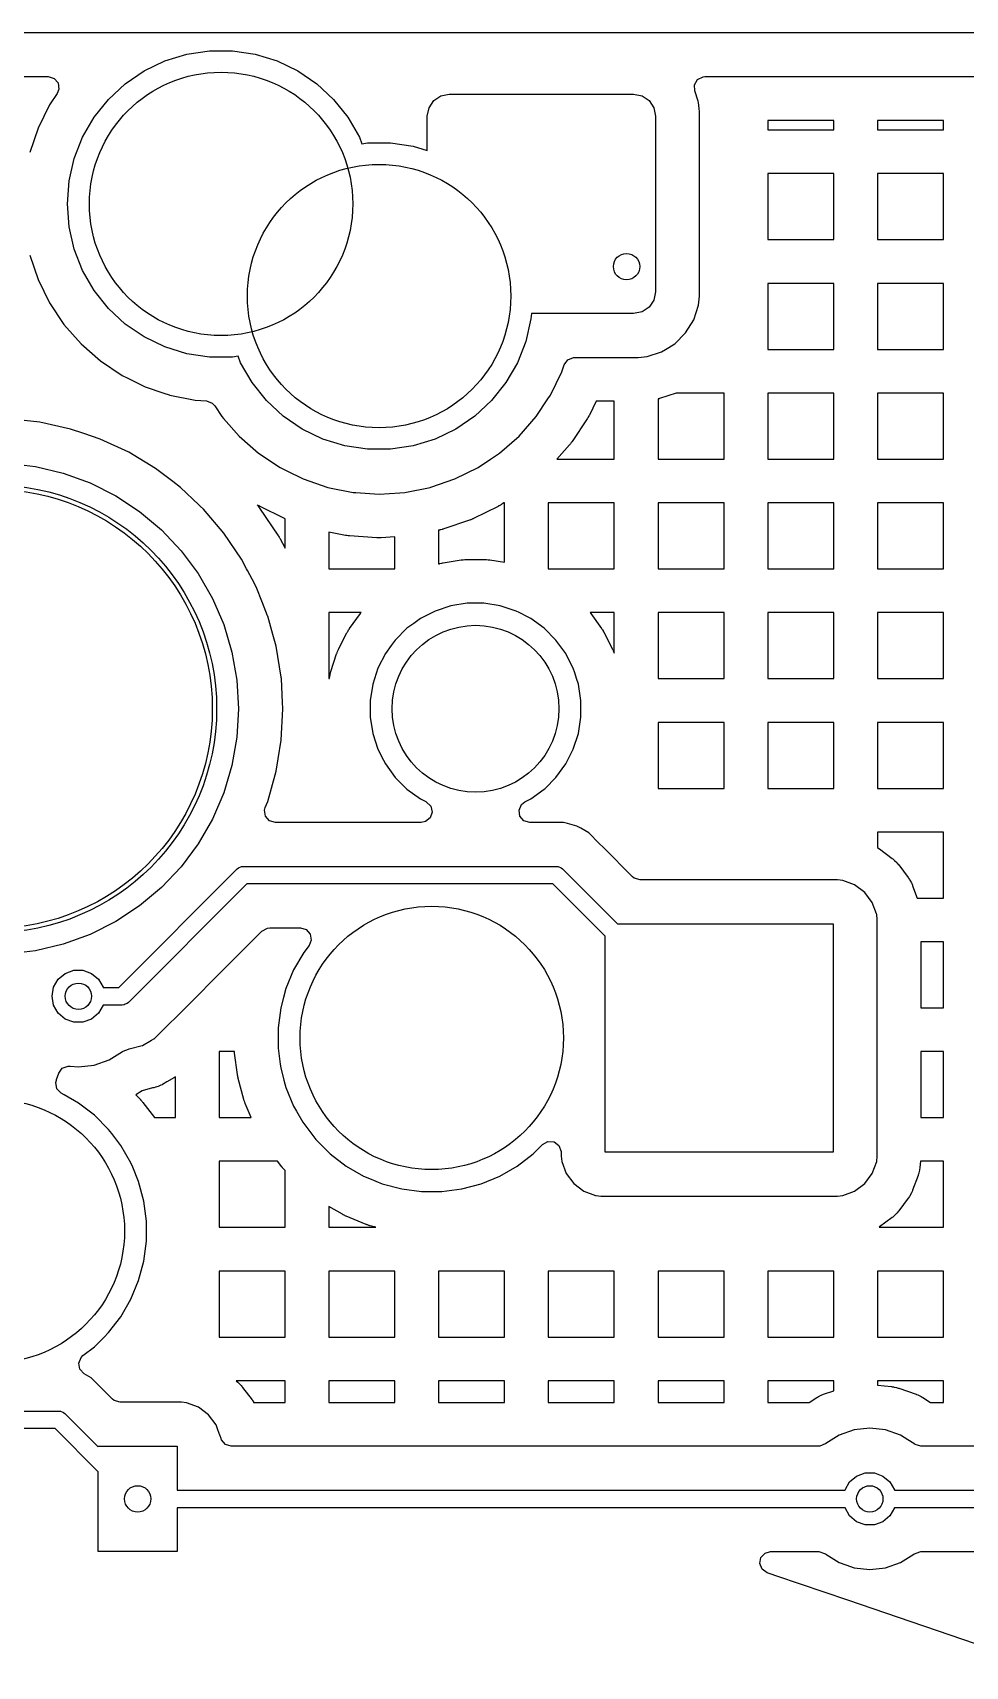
# Model space of a CAD drawing. Extents: x 2.49 to 8.57, y -5.87 to -1.87.
# Drawn here: x 6.497 to 6.916, y -5.158 to -4.425 of the extents above; entities that cross this region are included whole.
import ezdxf

# ---------------------------------------------------------------- set-up
doc = ezdxf.new("R2010")
doc.units = 0
doc.header["$MEASUREMENT"] = 0
doc.layers.add('BLACK', color=7, linetype='CONTINUOUS')

msp = doc.modelspace()

# ---------------------------------------------------------------- linework, layer by layer
at = {"layer": 'BLACK', "linetype": 'CONTINUOUS'}
for p, q in [((6.80843, -4.42531), (6.32495, -4.42531)), ((7.52603, -4.42531), (6.80843, -4.42531)), ((6.54744, -4.44241), (6.55672, -4.43795)), ((6.55672, -4.43795), (6.56656, -4.43491)), ((6.56656, -4.43491), (6.57674, -4.43338)), ((6.57674, -4.43338), (6.58704, -4.43338)), ((6.58704, -4.43338), (6.59722, -4.43491)), ((6.59722, -4.43491), (6.60706, -4.43795)), ((6.60706, -4.43795), (6.61634, -4.44241)), ((6.45473, -4.44501), (6.50433, -4.44501)), ((6.50433, -4.44501), (6.50697, -4.44579)), ((6.50697, -4.44579), (6.50877, -4.44787)), ((6.53893, -4.44821), (6.54744, -4.44241)), ((6.61634, -4.44241), (6.62485, -4.44821)), ((6.79422, -4.44868), (6.79563, -4.44632)), ((6.79563, -4.44632), (6.79809, -4.44509)), ((6.79809, -4.44509), (6.79895, -4.44501)), ((6.79895, -4.44501), (6.80571, -4.44501)), ((6.80571, -4.44501), (7.51585, -4.44501)), ((6.50839, -4.45261), (6.50499, -4.45768)), ((6.50916, -4.45059), (6.50839, -4.45261)), ((6.50877, -4.44787), (6.50916, -4.45059)), ((6.53138, -4.45522), (6.53893, -4.44821)), ((6.62485, -4.44821), (6.6324, -4.45522)), ((6.67729, -4.45575), (6.68049, -4.45362)), ((6.68049, -4.45362), (6.68425, -4.45287)), ((6.68425, -4.45287), (6.76693, -4.45287)), ((6.76693, -4.45287), (6.7707, -4.45362)), ((6.7707, -4.45362), (6.77389, -4.45575)), ((6.79432, -4.45143), (6.79422, -4.44868)), ((6.79583, -4.456), (6.79432, -4.45143)), ((6.50499, -4.45768), (6.49986, -4.4681)), ((6.52496, -4.46327), (6.53138, -4.45522)), ((6.6324, -4.45522), (6.63882, -4.46327)), ((6.67441, -4.46271), (6.67516, -4.45894)), ((6.67516, -4.45894), (6.67729, -4.45575)), ((6.77389, -4.45575), (6.77602, -4.45894)), ((6.77602, -4.45894), (6.77677, -4.46271)), ((6.79606, -4.45669), (6.79583, -4.456)), ((6.79633, -4.45935), (6.79606, -4.45669)), ((6.79648, -4.46074), (6.79633, -4.45935)), ((6.79648, -4.4689), (6.79648, -4.46074)), ((6.49986, -4.4681), (6.49612, -4.4791)), ((6.51981, -4.47219), (6.52496, -4.46327)), ((6.63882, -4.46327), (6.64396, -4.47219)), ((6.67441, -4.4782), (6.67441, -4.46271)), ((6.77677, -4.46271), (6.77677, -4.54145)), ((6.8567, -4.46462), (6.82709, -4.46462)), ((6.82709, -4.46462), (6.82709, -4.4689)), ((6.8567, -4.4689), (6.8567, -4.46462)), ((6.90591, -4.46462), (6.87631, -4.46462)), ((6.87631, -4.46462), (6.87631, -4.4689)), ((6.90591, -4.4689), (6.90591, -4.46462)), ((6.51605, -4.48177), (6.51981, -4.47219)), ((6.64396, -4.47219), (6.6451, -4.47509)), ((6.6451, -4.47509), (6.64761, -4.47471)), ((6.64761, -4.47471), (6.6579, -4.47471)), ((6.6579, -4.47471), (6.66809, -4.47625)), ((6.79648, -4.51811), (6.79648, -4.4689)), ((6.82709, -4.4689), (6.8567, -4.4689)), ((6.87631, -4.4689), (6.90591, -4.4689)), ((6.51376, -4.49181), (6.51605, -4.48177)), ((6.66809, -4.47625), (6.67441, -4.4782)), ((6.8567, -4.4885), (6.82709, -4.4885)), ((6.82709, -4.4885), (6.82709, -4.51811)), ((6.8567, -4.51811), (6.8567, -4.4885)), ((6.90591, -4.4885), (6.87631, -4.4885)), ((6.87631, -4.4885), (6.87631, -4.51811)), ((6.90591, -4.51811), (6.90591, -4.4885)), ((6.51299, -4.50208), (6.51376, -4.49181)), ((6.51376, -4.51235), (6.51299, -4.50208)), ((6.51605, -4.52239), (6.51376, -4.51235)), ((6.79648, -4.54342), (6.79648, -4.51811)), ((6.82709, -4.51811), (6.8567, -4.51811)), ((6.87631, -4.51811), (6.90591, -4.51811)), ((6.49612, -4.52506), (6.49986, -4.53606)), ((6.51981, -4.53197), (6.51605, -4.52239)), ((6.52496, -4.54089), (6.51981, -4.53197)), ((6.49986, -4.53606), (6.50499, -4.54648)), ((6.53138, -4.54894), (6.52496, -4.54089)), ((6.77677, -4.54145), (6.77602, -4.54522)), ((6.8567, -4.53772), (6.82709, -4.53772)), ((6.82709, -4.53772), (6.82709, -4.56732)), ((6.8567, -4.56732), (6.8567, -4.53772)), ((6.90591, -4.53772), (6.87631, -4.53772)), ((6.87631, -4.53772), (6.87631, -4.56732)), ((6.90591, -4.56732), (6.90591, -4.53772)), ((6.50499, -4.54648), (6.50499, -4.54648)), ((6.50499, -4.54648), (6.51145, -4.55613)), ((6.53893, -4.55595), (6.53138, -4.54894)), ((6.77389, -4.54841), (6.7707, -4.55054)), ((6.77602, -4.54522), (6.77389, -4.54841)), ((6.79389, -4.55402), (6.79606, -4.54747)), ((6.79606, -4.54747), (6.79648, -4.54342)), ((6.51145, -4.55613), (6.5191, -4.56487)), ((6.54744, -4.56175), (6.53893, -4.55595)), ((6.72088, -4.55369), (6.71859, -4.56373)), ((6.72106, -4.55129), (6.72088, -4.55369)), ((6.76693, -4.55129), (6.72106, -4.55129)), ((6.7707, -4.55054), (6.76693, -4.55129)), ((6.79026, -4.5599), (6.79389, -4.55402)), ((6.55672, -4.56622), (6.54744, -4.56175)), ((6.71859, -4.56373), (6.71483, -4.57331)), ((6.78538, -4.56479), (6.79026, -4.5599)), ((6.5191, -4.56487), (6.52784, -4.57252)), ((6.56656, -4.56925), (6.55672, -4.56622)), ((6.57674, -4.57079), (6.56656, -4.56925)), ((6.58704, -4.57079), (6.57674, -4.57079)), ((6.58954, -4.57041), (6.58704, -4.57079)), ((6.59068, -4.57331), (6.58954, -4.57041)), ((6.73742, -4.57206), (6.73997, -4.57102)), ((6.73997, -4.57102), (6.74046, -4.571)), ((6.74046, -4.571), (6.7689, -4.571)), ((6.7689, -4.571), (6.77294, -4.57058)), ((6.7689, -4.571), (6.7689, -4.571)), ((6.77294, -4.57058), (6.7795, -4.56841)), ((6.7795, -4.56841), (6.78127, -4.56732)), ((6.78127, -4.56732), (6.78538, -4.56479)), ((6.82709, -4.56732), (6.8567, -4.56732)), ((6.87631, -4.56732), (6.90591, -4.56732)), ((6.52784, -4.57252), (6.53749, -4.57898)), ((6.59583, -4.58223), (6.59068, -4.57331)), ((6.71483, -4.57331), (6.70968, -4.58223)), ((6.72965, -4.58782), (6.73479, -4.5774)), ((6.73479, -4.5774), (6.73584, -4.57431)), ((6.73584, -4.57431), (6.73742, -4.57206)), ((6.53749, -4.57898), (6.53749, -4.57898)), ((6.53749, -4.57898), (6.54011, -4.58027)), ((6.54011, -4.58027), (6.54791, -4.58411)), ((6.54791, -4.58411), (6.5562, -4.58693)), ((6.60225, -4.59028), (6.59583, -4.58223)), ((6.70968, -4.58223), (6.70326, -4.59028)), ((6.5562, -4.58693), (6.55859, -4.58774)), ((6.55859, -4.58774), (6.55891, -4.58785)), ((6.55891, -4.58785), (6.5703, -4.59011)), ((6.5703, -4.59011), (6.57532, -4.59044)), ((6.57532, -4.59044), (6.5779, -4.59139)), ((6.5779, -4.59139), (6.57906, -4.5926)), ((6.57906, -4.5926), (6.58231, -4.59747)), ((6.6098, -4.59729), (6.60225, -4.59028)), ((6.70326, -4.59028), (6.69571, -4.59729)), ((6.7232, -4.59747), (6.72848, -4.58957)), ((6.72848, -4.58957), (6.72965, -4.58782)), ((6.75014, -4.5906), (6.74709, -4.59678)), ((6.75827, -4.5906), (6.75014, -4.5906)), ((6.75827, -4.61654), (6.75827, -4.5906)), ((6.77835, -4.58944), (6.77788, -4.58957)), ((6.77788, -4.58957), (6.77788, -4.61654)), ((6.7786, -4.58936), (6.77835, -4.58944)), ((6.78595, -4.58693), (6.7786, -4.58936)), ((6.80749, -4.58693), (6.78595, -4.58693)), ((6.80749, -4.61654), (6.80749, -4.58693)), ((6.8567, -4.58693), (6.82709, -4.58693)), ((6.82709, -4.58693), (6.82709, -4.61654)), ((6.8567, -4.61654), (6.8567, -4.58693)), ((6.90591, -4.58693), (6.87631, -4.58693)), ((6.87631, -4.58693), (6.87631, -4.61654)), ((6.90591, -4.61654), (6.90591, -4.58693)), ((6.50058, -4.60004), (6.48657, -4.59852)), ((6.51434, -4.60307), (6.50058, -4.60004)), ((6.58231, -4.59747), (6.58304, -4.59831)), ((6.58304, -4.59831), (6.58997, -4.60621)), ((6.61831, -4.60309), (6.6098, -4.59729)), ((6.69571, -4.59729), (6.6872, -4.60309)), ((6.71554, -4.60621), (6.7232, -4.59747)), ((6.74613, -4.59844), (6.73932, -4.60863)), ((6.74622, -4.59831), (6.74613, -4.59844)), ((6.74639, -4.59803), (6.74622, -4.59831)), ((6.74647, -4.5979), (6.74639, -4.59803)), ((6.74679, -4.59734), (6.74647, -4.5979)), ((6.74687, -4.5972), (6.74679, -4.59734)), ((6.74702, -4.59692), (6.74687, -4.5972)), ((6.74709, -4.59678), (6.74702, -4.59692)), ((6.52034, -4.60509), (6.51434, -4.60307)), ((6.52769, -4.60757), (6.52034, -4.60509)), ((6.54048, -4.61349), (6.52769, -4.60757)), ((6.52769, -4.60757), (6.52769, -4.60757)), ((6.52769, -4.60757), (6.52769, -4.60757)), ((6.58997, -4.60621), (6.5987, -4.61386)), ((6.62758, -4.60755), (6.61831, -4.60309)), ((6.63742, -4.61059), (6.62758, -4.60755)), ((6.67793, -4.60755), (6.66809, -4.61059)), ((6.6872, -4.60309), (6.67793, -4.60755)), ((6.70681, -4.61386), (6.71554, -4.60621)), ((6.55256, -4.62075), (6.54048, -4.61349)), ((6.54048, -4.61349), (6.54048, -4.61349)), ((6.54048, -4.61349), (6.54048, -4.61349)), ((6.54048, -4.61349), (6.54048, -4.61349)), ((6.5987, -4.61386), (6.60836, -4.62032)), ((6.64761, -4.61212), (6.63742, -4.61059)), ((6.6579, -4.61212), (6.64761, -4.61212)), ((6.66809, -4.61059), (6.6579, -4.61212)), ((6.70281, -4.61654), (6.70681, -4.61386)), ((6.73815, -4.61016), (6.73256, -4.61654)), ((6.73826, -4.61004), (6.73815, -4.61016)), ((6.73846, -4.60979), (6.73826, -4.61004)), ((6.73856, -4.60966), (6.73846, -4.60979)), ((6.73895, -4.60915), (6.73856, -4.60966)), ((6.73905, -4.60903), (6.73895, -4.60915)), ((6.73923, -4.60876), (6.73905, -4.60903)), ((6.73932, -4.60863), (6.73923, -4.60876)), ((6.48594, -4.61841), (6.49867, -4.6199)), ((6.49867, -4.6199), (6.51114, -4.62285)), ((6.56027, -4.62661), (6.55256, -4.62075)), ((6.60836, -4.62032), (6.60836, -4.62032)), ((6.60836, -4.62032), (6.61103, -4.62163)), ((6.61103, -4.62163), (6.61878, -4.62545)), ((6.68674, -4.62545), (6.69715, -4.62032)), ((6.69715, -4.62032), (6.70281, -4.61654)), ((6.73256, -4.61654), (6.75827, -4.61654)), ((6.77788, -4.61654), (6.80749, -4.61654)), ((6.82709, -4.61654), (6.8567, -4.61654)), ((6.87631, -4.61654), (6.90591, -4.61654)), ((6.51114, -4.62285), (6.52319, -4.62724)), ((6.52319, -4.62724), (6.53465, -4.63299)), ((6.56377, -4.62928), (6.56027, -4.62661)), ((6.57193, -4.637), (6.56377, -4.62928)), ((6.56377, -4.62928), (6.56377, -4.62928)), ((6.56377, -4.62928), (6.56377, -4.62928)), ((6.61878, -4.62545), (6.62977, -4.62919)), ((6.62977, -4.62919), (6.64117, -4.63145)), ((6.66435, -4.63145), (6.67574, -4.62919)), ((6.67574, -4.62919), (6.67595, -4.62911)), ((6.67595, -4.62911), (6.68674, -4.62545)), ((6.53465, -4.63299), (6.54536, -4.64004)), ((6.57258, -4.63762), (6.57193, -4.637)), ((6.59814, -4.63705), (6.59806, -4.637)), ((6.59806, -4.637), (6.59824, -4.63722)), ((6.59828, -4.63713), (6.59814, -4.63705)), ((6.59883, -4.63746), (6.59828, -4.63713)), ((6.64117, -4.63145), (6.64228, -4.63152)), ((6.64228, -4.63152), (6.65276, -4.63221)), ((6.65276, -4.63221), (6.66203, -4.6316)), ((6.65276, -4.63221), (6.65276, -4.63221)), ((6.65276, -4.63221), (6.65276, -4.63221)), ((6.66203, -4.6316), (6.66435, -4.63145)), ((6.70723, -4.63713), (6.70668, -4.63746)), ((6.70737, -4.63705), (6.70723, -4.63713)), ((6.70764, -4.63688), (6.70737, -4.63705)), ((6.70778, -4.6368), (6.70764, -4.63688)), ((6.70876, -4.63614), (6.70778, -4.6368)), ((6.70906, -4.63614), (6.70876, -4.63614)), ((6.70906, -4.66281), (6.70906, -4.63614)), ((6.75827, -4.63614), (6.72867, -4.63614)), ((6.72867, -4.63614), (6.72867, -4.66575)), ((6.75827, -4.66575), (6.75827, -4.63614)), ((6.80749, -4.63614), (6.77788, -4.63614)), ((6.77788, -4.63614), (6.77788, -4.66575)), ((6.80749, -4.66575), (6.80749, -4.63614)), ((6.8567, -4.63614), (6.82709, -4.63614)), ((6.82709, -4.63614), (6.82709, -4.66575)), ((6.8567, -4.66575), (6.8567, -4.63614)), ((6.90591, -4.63614), (6.87631, -4.63614)), ((6.87631, -4.63614), (6.87631, -4.66575)), ((6.90591, -4.66575), (6.90591, -4.63614)), ((6.54536, -4.64004), (6.55518, -4.64828)), ((6.574, -4.63897), (6.57258, -4.63762)), ((6.58312, -4.64971), (6.574, -4.63897)), ((6.59824, -4.63722), (6.59832, -4.63732)), ((6.59832, -4.63732), (6.59849, -4.63753)), ((6.59849, -4.63753), (6.59857, -4.63763)), ((6.59857, -4.63763), (6.59889, -4.63805)), ((6.59897, -4.63753), (6.59883, -4.63746)), ((6.59889, -4.63805), (6.59897, -4.63816)), ((6.59926, -4.63769), (6.59897, -4.63753)), ((6.59897, -4.63816), (6.59913, -4.63838)), ((6.59913, -4.63838), (6.5992, -4.63848)), ((6.5992, -4.63848), (6.60741, -4.65059)), ((6.5994, -4.63776), (6.59926, -4.63769)), ((6.61039, -4.64318), (6.5994, -4.63776)), ((6.61054, -4.64325), (6.61039, -4.64318)), ((6.61064, -4.64329), (6.61054, -4.64325)), ((6.61064, -4.64844), (6.61064, -4.64329)), ((6.69334, -4.64392), (6.68174, -4.64786)), ((6.69349, -4.64386), (6.69334, -4.64392)), ((6.69379, -4.64375), (6.69349, -4.64386)), ((6.69394, -4.64369), (6.69379, -4.64375)), ((6.69453, -4.64344), (6.69394, -4.64369)), ((6.69468, -4.64338), (6.69453, -4.64344)), ((6.69497, -4.64325), (6.69468, -4.64338)), ((6.69512, -4.64318), (6.69497, -4.64325)), ((6.70611, -4.63776), (6.69512, -4.64318)), ((6.70625, -4.63769), (6.70611, -4.63776)), ((6.70654, -4.63753), (6.70625, -4.63769)), ((6.70668, -4.63746), (6.70654, -4.63753)), ((6.55518, -4.64828), (6.56397, -4.6576)), ((6.59103, -4.66137), (6.58312, -4.64971)), ((6.58312, -4.64971), (6.58312, -4.64971)), ((6.58312, -4.64971), (6.58312, -4.64971)), ((6.60741, -4.65059), (6.60748, -4.6507)), ((6.60748, -4.6507), (6.60762, -4.65092)), ((6.60762, -4.65092), (6.60769, -4.65103)), ((6.60769, -4.65103), (6.60797, -4.65149)), ((6.60797, -4.65149), (6.60803, -4.6516)), ((6.60803, -4.6516), (6.60817, -4.65183)), ((6.61064, -4.65649), (6.61064, -4.64844)), ((6.63766, -4.65074), (6.63024, -4.64927)), ((6.63024, -4.64927), (6.63024, -4.66575)), ((6.63781, -4.65077), (6.63766, -4.65074)), ((6.63813, -4.65083), (6.63781, -4.65077)), ((6.63829, -4.65085), (6.63813, -4.65083)), ((6.63892, -4.65093), (6.63829, -4.65085)), ((6.63908, -4.65095), (6.63892, -4.65093)), ((6.6394, -4.65098), (6.63908, -4.65095)), ((6.63956, -4.651), (6.6394, -4.65098)), ((6.65179, -4.6518), (6.63956, -4.651)), ((6.65985, -4.6514), (6.65372, -4.6518)), ((6.65985, -4.66575), (6.65985, -4.6514)), ((6.67988, -4.64835), (6.67945, -4.64844)), ((6.67945, -4.64844), (6.67945, -4.66355)), ((6.68003, -4.64832), (6.67988, -4.64835)), ((6.68035, -4.64825), (6.68003, -4.64832)), ((6.6805, -4.64821), (6.68035, -4.64825)), ((6.68112, -4.64804), (6.6805, -4.64821)), ((6.68127, -4.648), (6.68112, -4.64804)), ((6.68158, -4.6479), (6.68127, -4.648)), ((6.68174, -4.64786), (6.68158, -4.6479)), ((6.56397, -4.6576), (6.57163, -4.66788)), ((6.60817, -4.65183), (6.60823, -4.65195)), ((6.60823, -4.65195), (6.61064, -4.65649)), ((6.65195, -4.6518), (6.65179, -4.6518)), ((6.65228, -4.65182), (6.65195, -4.6518)), ((6.65243, -4.65182), (6.65228, -4.65182)), ((6.65308, -4.65182), (6.65243, -4.65182)), ((6.65324, -4.65182), (6.65308, -4.65182)), ((6.65356, -4.6518), (6.65324, -4.65182)), ((6.65372, -4.6518), (6.65356, -4.6518)), ((6.59335, -4.66575), (6.59103, -4.66137)), ((6.59103, -4.66137), (6.59103, -4.66137)), ((6.59103, -4.66137), (6.59103, -4.66137)), ((6.59377, -4.66654), (6.59335, -4.66575)), ((6.63024, -4.66575), (6.65985, -4.66575)), ((6.67945, -4.66355), (6.67949, -4.66354)), ((6.67949, -4.66354), (6.67986, -4.66343)), ((6.67986, -4.66343), (6.68004, -4.66338)), ((6.68004, -4.66338), (6.68079, -4.6632)), ((6.68079, -4.6632), (6.68098, -4.66316)), ((6.68098, -4.66316), (6.68136, -4.66309)), ((6.68136, -4.66309), (6.68155, -4.66305)), ((6.68155, -4.66305), (6.68966, -4.66177)), ((6.68966, -4.66177), (6.68985, -4.66174)), ((6.68985, -4.66174), (6.69023, -4.6617)), ((6.69023, -4.6617), (6.69042, -4.66168)), ((6.69042, -4.66168), (6.69119, -4.66162)), ((6.69119, -4.66162), (6.69138, -4.66161)), ((6.69138, -4.66161), (6.69177, -4.66159)), ((6.69177, -4.66159), (6.69196, -4.66159)), ((6.69196, -4.66159), (6.70017, -4.66159)), ((6.70017, -4.66159), (6.70036, -4.66159)), ((6.70036, -4.66159), (6.70075, -4.66161)), ((6.70075, -4.66161), (6.70094, -4.66162)), ((6.70094, -4.66162), (6.7017, -4.66168)), ((6.7017, -4.66168), (6.70189, -4.6617)), ((6.70189, -4.6617), (6.70228, -4.66174)), ((6.70228, -4.66174), (6.70247, -4.66177)), ((6.70247, -4.66177), (6.70906, -4.66281)), ((6.72867, -4.66575), (6.75827, -4.66575)), ((6.77788, -4.66575), (6.80749, -4.66575)), ((6.82709, -4.66575), (6.8567, -4.66575)), ((6.87631, -4.66575), (6.90591, -4.66575)), ((6.57163, -4.66788), (6.57804, -4.67898)), ((6.5958, -4.67036), (6.59377, -4.66654)), ((6.59763, -4.67382), (6.5958, -4.67036)), ((6.57804, -4.67898), (6.58312, -4.69076)), ((6.60046, -4.68092), (6.59763, -4.67382)), ((6.59763, -4.67382), (6.59763, -4.67382)), ((6.60278, -4.68675), (6.60046, -4.68092)), ((6.60285, -4.68691), (6.60278, -4.68675)), ((6.60513, -4.69511), (6.60285, -4.68691)), ((6.60285, -4.68691), (6.60285, -4.68691)), ((6.64475, -4.68535), (6.63024, -4.68535)), ((6.63024, -4.68535), (6.63024, -4.71496)), ((6.63955, -4.69247), (6.64438, -4.68583)), ((6.64438, -4.68583), (6.64449, -4.68568)), ((6.64449, -4.68568), (6.64473, -4.68538)), ((6.64473, -4.68538), (6.64475, -4.68535)), ((6.67129, -4.68804), (6.66834, -4.69018)), ((6.67792, -4.68466), (6.67129, -4.68804)), ((6.685, -4.68236), (6.67792, -4.68466)), ((6.69234, -4.68119), (6.685, -4.68236)), ((6.69978, -4.68119), (6.69234, -4.68119)), ((6.69234, -4.68119), (6.69234, -4.68119)), ((6.70713, -4.68236), (6.69978, -4.68119)), ((6.69978, -4.68119), (6.69978, -4.68119)), ((6.71421, -4.68466), (6.70713, -4.68236)), ((6.71557, -4.68535), (6.71421, -4.68466)), ((6.71969, -4.68745), (6.71557, -4.68535)), ((6.72083, -4.68804), (6.71969, -4.68745)), ((6.72685, -4.69241), (6.72083, -4.68804)), ((6.75827, -4.68535), (6.74738, -4.68535)), ((6.74738, -4.68535), (6.74739, -4.68538)), ((6.74739, -4.68538), (6.74763, -4.68568)), ((6.74763, -4.68568), (6.74775, -4.68583)), ((6.74775, -4.68583), (6.75257, -4.69247)), ((6.75827, -4.70356), (6.75827, -4.68535)), ((6.80749, -4.68535), (6.77788, -4.68535)), ((6.77788, -4.68535), (6.77788, -4.71496)), ((6.80749, -4.71496), (6.80749, -4.68535)), ((6.8567, -4.68535), (6.82709, -4.68535)), ((6.82709, -4.68535), (6.82709, -4.71496)), ((6.8567, -4.71496), (6.8567, -4.68535)), ((6.90591, -4.68535), (6.87631, -4.68535)), ((6.87631, -4.68535), (6.87631, -4.71496)), ((6.90591, -4.71496), (6.90591, -4.68535)), ((6.58312, -4.69076), (6.58679, -4.70304)), ((6.60662, -4.70048), (6.60513, -4.69511)), ((6.63462, -4.70176), (6.63834, -4.69444)), ((6.63834, -4.69444), (6.63844, -4.69427)), ((6.63844, -4.69427), (6.63862, -4.69394)), ((6.63862, -4.69394), (6.63872, -4.69377)), ((6.63872, -4.69377), (6.63912, -4.69311)), ((6.63912, -4.69311), (6.63923, -4.69295)), ((6.63923, -4.69295), (6.63944, -4.69263)), ((6.63944, -4.69263), (6.63955, -4.69247)), ((6.66527, -4.69241), (6.66001, -4.69767)), ((6.66834, -4.69018), (6.66527, -4.69241)), ((6.66527, -4.69241), (6.66527, -4.69241)), ((6.66527, -4.69241), (6.66527, -4.69241)), ((6.73211, -4.69767), (6.72685, -4.69241)), ((6.75257, -4.69247), (6.75268, -4.69263)), ((6.75268, -4.69263), (6.7529, -4.69295)), ((6.7529, -4.69295), (6.753, -4.69311)), ((6.753, -4.69311), (6.7534, -4.69377)), ((6.7534, -4.69377), (6.7535, -4.69394)), ((6.7535, -4.69394), (6.75369, -4.69427)), ((6.75369, -4.69427), (6.75378, -4.69444)), ((6.75378, -4.69444), (6.75751, -4.70176)), ((6.58679, -4.70304), (6.58902, -4.71566)), ((6.6089, -4.71438), (6.60662, -4.70048)), ((6.60662, -4.70048), (6.60662, -4.70048)), ((6.60662, -4.70048), (6.60662, -4.70048)), ((6.634, -4.70317), (6.63429, -4.70246)), ((6.63429, -4.70246), (6.63437, -4.70228)), ((6.63437, -4.70228), (6.63453, -4.70193)), ((6.63453, -4.70193), (6.63462, -4.70176)), ((6.65825, -4.7001), (6.65564, -4.70369)), ((6.66001, -4.69767), (6.65825, -4.7001)), ((6.66001, -4.69767), (6.66001, -4.69767)), ((6.66001, -4.69767), (6.66001, -4.69767)), ((6.73649, -4.70369), (6.73211, -4.69767)), ((6.75751, -4.70176), (6.75759, -4.70193)), ((6.75759, -4.70193), (6.75775, -4.70228)), ((6.75775, -4.70228), (6.75783, -4.70246)), ((6.75783, -4.70246), (6.75813, -4.70317)), ((6.6312, -4.7117), (6.63373, -4.70389)), ((6.63373, -4.70389), (6.6338, -4.70371)), ((6.6338, -4.70371), (6.63393, -4.70335)), ((6.63393, -4.70335), (6.634, -4.70317)), ((6.65226, -4.71032), (6.64996, -4.71739)), ((6.65564, -4.70369), (6.65226, -4.71032)), ((6.73764, -4.70595), (6.73649, -4.70369)), ((6.73986, -4.71032), (6.73764, -4.70595)), ((6.74055, -4.71244), (6.73986, -4.71032)), ((6.73986, -4.71032), (6.73986, -4.71032)), ((6.73986, -4.71032), (6.73986, -4.71032)), ((6.75813, -4.70317), (6.7582, -4.70335)), ((6.7582, -4.70335), (6.75827, -4.70356)), ((6.58902, -4.71566), (6.58976, -4.72846)), ((6.6089, -4.71439), (6.6089, -4.71438)), ((6.60893, -4.71496), (6.6089, -4.71439)), ((6.60951, -4.72579), (6.60893, -4.71496)), ((6.63024, -4.71496), (6.6305, -4.71496)), ((6.6305, -4.71496), (6.63066, -4.71394)), ((6.63066, -4.71394), (6.63069, -4.71375)), ((6.63069, -4.71375), (6.63077, -4.71338)), ((6.63077, -4.71338), (6.63081, -4.71319)), ((6.63081, -4.71319), (6.63099, -4.71244)), ((6.63099, -4.71244), (6.63104, -4.71225)), ((6.63104, -4.71225), (6.63114, -4.71188)), ((6.63114, -4.71188), (6.6312, -4.7117)), ((6.64996, -4.71739), (6.6488, -4.72474)), ((6.74137, -4.71496), (6.74055, -4.71244)), ((6.74216, -4.71739), (6.74137, -4.71496)), ((6.74333, -4.72474), (6.74216, -4.71739)), ((6.77788, -4.71496), (6.80749, -4.71496)), ((6.82709, -4.71496), (6.8567, -4.71496)), ((6.87631, -4.71496), (6.90591, -4.71496)), ((6.6488, -4.72474), (6.6488, -4.73218)), ((6.74333, -4.73218), (6.74333, -4.72474)), ((6.58976, -4.72846), (6.58902, -4.74126)), ((6.6089, -4.74253), (6.60966, -4.72846)), ((6.60964, -4.72815), (6.60951, -4.72579)), ((6.60966, -4.72846), (6.60964, -4.72815)), ((6.6488, -4.73218), (6.64996, -4.73953)), ((6.74231, -4.73858), (6.74333, -4.73218)), ((6.64996, -4.73953), (6.65226, -4.7466)), ((6.73986, -4.7466), (6.74216, -4.73953)), ((6.74216, -4.73953), (6.74231, -4.73858)), ((6.80749, -4.73457), (6.77788, -4.73457)), ((6.77788, -4.73457), (6.77788, -4.76417)), ((6.80749, -4.76417), (6.80749, -4.73457)), ((6.8567, -4.73457), (6.82709, -4.73457)), ((6.82709, -4.73457), (6.82709, -4.76417)), ((6.8567, -4.76417), (6.8567, -4.73457)), ((6.90591, -4.73457), (6.87631, -4.73457)), ((6.87631, -4.73457), (6.87631, -4.76417)), ((6.90591, -4.76417), (6.90591, -4.73457)), ((6.58902, -4.74126), (6.58679, -4.75388)), ((6.60753, -4.75088), (6.6089, -4.74253)), ((6.6089, -4.74253), (6.6089, -4.74253)), ((6.6089, -4.74253), (6.6089, -4.74253)), ((6.65226, -4.7466), (6.65477, -4.75153)), ((6.73649, -4.75323), (6.73986, -4.7466)), ((6.58679, -4.75388), (6.58312, -4.76616)), ((6.60662, -4.75643), (6.60753, -4.75088)), ((6.65477, -4.75153), (6.65564, -4.75323)), ((6.65564, -4.75323), (6.66001, -4.75925)), ((6.73211, -4.75925), (6.73649, -4.75323)), ((6.60285, -4.77001), (6.60662, -4.75643)), ((6.66001, -4.75925), (6.66527, -4.76451)), ((6.72719, -4.76417), (6.73211, -4.75925)), ((6.58312, -4.76616), (6.57804, -4.77793)), ((6.66527, -4.76451), (6.67129, -4.76888)), ((6.67129, -4.76888), (6.67373, -4.77013)), ((6.71819, -4.77023), (6.72083, -4.76888)), ((6.72083, -4.76888), (6.72685, -4.76451)), ((6.72685, -4.76451), (6.72719, -4.76417)), ((6.77788, -4.76417), (6.80749, -4.76417)), ((6.82709, -4.76417), (6.8567, -4.76417)), ((6.87631, -4.76417), (6.90591, -4.76417)), ((6.60145, -4.77389), (6.60175, -4.77277)), ((6.60184, -4.77661), (6.60145, -4.77389)), ((6.60175, -4.77277), (6.60285, -4.77001)), ((6.67373, -4.77013), (6.67394, -4.77023)), ((6.67394, -4.77023), (6.67594, -4.77212)), ((6.6766, -4.77479), (6.67571, -4.77739)), ((6.67594, -4.77212), (6.6766, -4.77479)), ((6.71557, -4.77389), (6.71671, -4.77138)), ((6.71596, -4.77661), (6.71557, -4.77389)), ((6.71671, -4.77138), (6.71819, -4.77023)), ((6.57804, -4.77793), (6.57163, -4.78903)), ((6.60364, -4.77869), (6.60184, -4.77661)), ((6.60628, -4.77946), (6.60364, -4.77869)), ((6.67172, -4.77946), (6.60628, -4.77946)), ((6.67356, -4.7791), (6.67172, -4.77946)), ((6.67571, -4.77739), (6.67356, -4.7791)), ((6.71776, -4.77869), (6.71596, -4.77661)), ((6.7204, -4.77946), (6.71776, -4.77869)), ((6.72921, -4.77946), (6.7204, -4.77946)), ((6.73544, -4.77946), (6.72921, -4.77946)), ((6.72921, -4.77946), (6.72921, -4.77946)), ((6.72921, -4.77946), (6.72921, -4.77946)), ((6.73723, -4.77994), (6.73544, -4.77946)), ((6.73544, -4.77946), (6.73544, -4.77946)), ((6.73544, -4.77946), (6.73544, -4.77946)), ((6.74145, -4.78107), (6.73723, -4.77994)), ((6.74321, -4.78209), (6.74145, -4.78107)), ((6.74684, -4.78419), (6.74321, -4.78209)), ((6.57163, -4.78903), (6.56397, -4.79932)), ((6.75152, -4.78887), (6.74684, -4.78419)), ((6.74684, -4.78419), (6.74684, -4.78419)), ((6.75338, -4.79072), (6.75152, -4.78887)), ((6.75152, -4.78887), (6.75152, -4.78887)), ((6.76643, -4.80378), (6.75338, -4.79072)), ((6.90591, -4.78378), (6.87631, -4.78378)), ((6.87631, -4.78378), (6.87631, -4.79072)), ((6.87631, -4.79072), (6.87635, -4.79075)), ((6.87635, -4.79075), (6.87694, -4.79113)), ((6.90591, -4.81339), (6.90591, -4.78378)), ((6.87694, -4.79113), (6.87723, -4.79133)), ((6.87723, -4.79133), (6.88288, -4.79556)), ((6.88288, -4.79556), (6.88315, -4.79578)), ((6.88315, -4.79578), (6.88369, -4.79624)), ((6.88369, -4.79624), (6.88394, -4.79648)), ((6.88394, -4.79648), (6.88493, -4.79747)), ((6.88493, -4.79747), (6.88517, -4.79773)), ((6.88517, -4.79773), (6.88563, -4.79826)), ((6.88563, -4.79826), (6.88585, -4.79853)), ((6.53597, -4.85346), (6.58911, -4.80032)), ((6.56397, -4.79932), (6.55518, -4.80864)), ((6.58911, -4.80032), (6.5897, -4.79983)), ((6.5897, -4.79983), (6.59112, -4.79924)), ((6.59112, -4.79924), (6.59189, -4.79917)), ((6.59189, -4.79917), (6.73232, -4.79917)), ((6.73232, -4.79917), (6.73309, -4.79924)), ((6.73309, -4.79924), (6.73451, -4.79983)), ((6.73451, -4.79983), (6.73511, -4.80032)), ((6.73511, -4.80032), (6.7597, -4.82492)), ((6.76725, -4.80444), (6.76643, -4.80378)), ((6.76989, -4.80521), (6.76725, -4.80444)), ((6.85838, -4.80521), (6.76989, -4.80521)), ((6.86073, -4.80546), (6.85838, -4.80521)), ((6.85838, -4.80521), (6.85838, -4.80521)), ((6.85838, -4.80521), (6.85838, -4.80521)), ((6.85838, -4.80521), (6.85838, -4.80521)), ((6.86604, -4.80744), (6.86073, -4.80546)), ((6.86073, -4.80546), (6.86073, -4.80546)), ((6.88585, -4.79853), (6.89008, -4.80419)), ((6.89008, -4.80419), (6.89028, -4.80447)), ((6.89028, -4.80447), (6.89066, -4.80506)), ((6.89066, -4.80506), (6.89084, -4.80536)), ((6.89084, -4.80536), (6.89151, -4.80659)), ((6.59352, -4.80704), (6.54038, -4.86018)), ((6.55518, -4.80864), (6.54536, -4.81688)), ((6.73069, -4.80704), (6.59352, -4.80704)), ((6.75413, -4.83048), (6.73069, -4.80704)), ((6.87057, -4.81084), (6.86604, -4.80744)), ((6.86604, -4.80744), (6.86604, -4.80744)), ((6.87397, -4.81537), (6.87057, -4.81084)), ((6.87057, -4.81084), (6.87057, -4.81084)), ((6.89151, -4.80659), (6.89167, -4.8069)), ((6.89167, -4.8069), (6.89196, -4.80754)), ((6.89196, -4.80754), (6.89209, -4.80787)), ((6.89209, -4.80787), (6.89415, -4.81339)), ((6.54536, -4.81688), (6.53465, -4.82393)), ((6.87587, -4.82046), (6.87397, -4.81537)), ((6.87397, -4.81537), (6.87397, -4.81537)), ((6.89415, -4.81339), (6.90591, -4.81339)), ((6.53465, -4.82393), (6.52319, -4.82968)), ((6.60025, -4.82818), (6.60267, -4.82686)), ((6.60267, -4.82686), (6.6037, -4.82675)), ((6.6037, -4.82675), (6.61748, -4.82675)), ((6.61748, -4.82675), (6.62012, -4.82752)), ((6.62012, -4.82752), (6.62192, -4.8296)), ((6.7597, -4.82492), (6.8565, -4.82492)), ((6.8565, -4.82492), (6.8565, -4.92728)), ((6.87595, -4.82068), (6.87587, -4.82046)), ((6.8762, -4.82303), (6.87595, -4.82068)), ((6.8762, -4.8626), (6.8762, -4.82303)), ((6.51114, -4.83406), (6.49867, -4.83702)), ((6.52319, -4.82968), (6.51114, -4.83406)), ((6.58777, -4.84066), (6.60025, -4.82818)), ((6.62135, -4.8346), (6.61895, -4.83773)), ((6.62231, -4.83232), (6.62135, -4.8346)), ((6.62192, -4.8296), (6.62231, -4.83232)), ((6.75413, -4.92728), (6.75413, -4.83048)), ((6.90591, -4.83299), (6.89581, -4.83299)), ((6.89581, -4.83299), (6.89581, -4.8626)), ((6.90591, -4.8626), (6.90591, -4.83299)), ((6.49867, -4.83702), (6.48594, -4.83851)), ((6.56155, -4.86688), (6.58777, -4.84066)), ((6.61895, -4.83773), (6.61444, -4.84555)), ((6.50887, -4.8498), (6.51201, -4.84717)), ((6.51201, -4.84717), (6.51586, -4.84576)), ((6.51586, -4.84576), (6.51996, -4.84576)), ((6.51996, -4.84576), (6.52382, -4.84717)), ((6.52382, -4.84717), (6.52696, -4.8498)), ((6.61443, -4.84555), (6.61098, -4.8539)), ((6.61444, -4.84555), (6.61443, -4.84555)), ((6.5061, -4.8574), (6.50681, -4.85336)), ((6.50681, -4.85336), (6.50887, -4.8498)), ((6.52696, -4.8498), (6.52901, -4.85336)), ((6.52901, -4.85336), (6.52903, -4.85346)), ((6.52903, -4.85346), (6.53597, -4.85346)), ((6.61098, -4.8539), (6.60989, -4.85796)), ((6.50681, -4.86144), (6.5061, -4.8574)), ((6.50887, -4.86499), (6.50681, -4.86144)), ((6.52901, -4.86144), (6.52696, -4.86499)), ((6.52903, -4.86133), (6.52901, -4.86144)), ((6.5376, -4.86133), (6.52903, -4.86133)), ((6.53837, -4.86126), (6.5376, -4.86133)), ((6.53895, -4.86101), (6.53837, -4.86126)), ((6.53979, -4.86067), (6.53895, -4.86101)), ((6.54038, -4.86018), (6.53979, -4.86067)), ((6.60864, -4.86262), (6.60746, -4.87158)), ((6.60989, -4.85796), (6.60864, -4.86261)), ((6.60864, -4.86261), (6.60864, -4.86262)), ((6.60864, -4.86262), (6.60864, -4.86262)), ((6.8762, -4.91181), (6.8762, -4.8626)), ((6.89581, -4.8626), (6.90591, -4.8626)), ((6.51201, -4.86762), (6.50887, -4.86499)), ((6.51586, -4.86903), (6.51201, -4.86762)), ((6.51996, -4.86903), (6.51586, -4.86903)), ((6.52382, -4.86762), (6.51996, -4.86903)), ((6.52696, -4.86499), (6.52382, -4.86762)), ((6.55217, -4.87626), (6.55882, -4.8696)), ((6.55882, -4.8696), (6.56155, -4.86688)), ((6.55882, -4.8696), (6.55882, -4.8696)), ((6.54672, -4.87943), (6.55067, -4.87715)), ((6.55067, -4.87715), (6.55181, -4.87649)), ((6.55181, -4.87649), (6.55195, -4.87642)), ((6.55195, -4.87642), (6.55199, -4.87639)), ((6.55199, -4.87639), (6.55211, -4.87632)), ((6.55211, -4.87632), (6.55217, -4.87626)), ((6.60746, -4.87158), (6.60746, -4.88061)), ((6.52497, -4.88832), (6.53167, -4.88597)), ((6.53167, -4.88597), (6.53769, -4.88219)), ((6.53769, -4.88219), (6.5378, -4.8821)), ((6.53769, -4.88219), (6.53769, -4.88219)), ((6.5378, -4.8821), (6.53788, -4.88207)), ((6.53788, -4.88207), (6.53792, -4.88205)), ((6.53792, -4.88205), (6.54035, -4.88106)), ((6.53792, -4.88205), (6.53792, -4.88205)), ((6.54035, -4.88106), (6.54063, -4.88105)), ((6.54063, -4.88105), (6.54071, -4.88104)), ((6.54071, -4.88104), (6.54657, -4.87947)), ((6.54071, -4.88104), (6.54071, -4.88104)), ((6.54657, -4.87947), (6.54671, -4.87943)), ((6.54671, -4.87943), (6.54672, -4.87943)), ((6.54672, -4.87943), (6.54672, -4.87943)), ((6.58792, -4.88221), (6.58103, -4.88221)), ((6.58103, -4.88221), (6.58103, -4.91181)), ((6.58792, -4.88222), (6.58792, -4.88221)), ((6.58793, -4.88238), (6.58792, -4.88222)), ((6.58796, -4.8827), (6.58793, -4.88238)), ((6.58798, -4.88285), (6.58796, -4.8827)), ((6.58924, -4.89245), (6.58798, -4.88285)), ((6.60746, -4.88061), (6.60841, -4.88783)), ((6.90591, -4.88221), (6.89581, -4.88221)), ((6.89581, -4.88221), (6.89581, -4.91181)), ((6.90591, -4.91181), (6.90591, -4.88221)), ((6.5081, -4.89478), (6.5091, -4.89194)), ((6.5091, -4.89194), (6.5107, -4.8897)), ((6.5107, -4.8897), (6.51326, -4.88869)), ((6.51326, -4.88869), (6.51425, -4.8887)), ((6.51425, -4.8887), (6.51791, -4.88911)), ((6.51791, -4.88911), (6.52497, -4.88832)), ((6.51791, -4.88911), (6.51791, -4.88911)), ((6.51791, -4.88911), (6.51791, -4.88911)), ((6.52497, -4.88832), (6.52497, -4.88832)), ((6.52497, -4.88832), (6.52497, -4.88832)), ((6.58927, -4.89261), (6.58924, -4.89245)), ((6.58932, -4.89292), (6.58927, -4.89261)), ((6.58935, -4.89308), (6.58932, -4.89292)), ((6.58947, -4.89371), (6.58935, -4.89308)), ((6.60841, -4.88783), (6.60864, -4.88957)), ((6.60864, -4.88957), (6.61011, -4.89506)), ((6.50777, -4.89614), (6.50803, -4.895)), ((6.50829, -4.89885), (6.50777, -4.89614)), ((6.50803, -4.895), (6.5081, -4.89478)), ((6.5081, -4.89478), (6.5081, -4.89478)), ((6.51019, -4.90084), (6.50829, -4.89885)), ((6.51154, -4.90162), (6.51019, -4.90084)), ((6.54657, -4.89976), (6.54362, -4.90162)), ((6.55119, -4.89853), (6.54657, -4.89976)), ((6.55135, -4.89849), (6.55119, -4.89853)), ((6.55174, -4.8984), (6.55135, -4.89849)), ((6.55251, -4.89818), (6.55174, -4.8984)), ((6.55262, -4.89814), (6.55251, -4.89818)), ((6.55304, -4.89803), (6.55262, -4.89814)), ((6.55365, -4.89783), (6.55304, -4.89803)), ((6.55484, -4.89733), (6.55365, -4.89783)), ((6.55541, -4.89705), (6.55484, -4.89733)), ((6.55559, -4.89695), (6.55541, -4.89705)), ((6.55758, -4.8958), (6.55559, -4.89695)), ((6.55559, -4.89695), (6.55559, -4.89695)), ((6.56104, -4.8938), (6.55758, -4.8958)), ((6.55758, -4.8958), (6.55758, -4.8958)), ((6.56142, -4.8936), (6.56104, -4.8938)), ((6.56142, -4.91181), (6.56142, -4.8936)), ((6.58951, -4.89387), (6.58947, -4.89371)), ((6.58958, -4.89418), (6.58951, -4.89387)), ((6.58962, -4.89433), (6.58958, -4.89418)), ((6.59212, -4.90368), (6.58962, -4.89433)), ((6.61011, -4.89506), (6.61098, -4.8983)), ((6.61098, -4.8983), (6.61443, -4.90664)), ((6.5179, -4.90529), (6.51154, -4.90162)), ((6.52507, -4.91078), (6.5179, -4.90529)), ((6.54362, -4.90162), (6.54554, -4.90354)), ((6.54554, -4.90354), (6.54566, -4.90365)), ((6.54566, -4.90365), (6.54588, -4.90389)), ((6.54588, -4.90389), (6.54598, -4.90401)), ((6.54598, -4.90401), (6.54641, -4.90449)), ((6.54641, -4.90449), (6.54651, -4.90461)), ((6.54651, -4.90461), (6.54671, -4.90486)), ((6.54671, -4.90486), (6.54681, -4.90498)), ((6.54681, -4.90498), (6.55205, -4.91181)), ((6.59217, -4.90383), (6.59212, -4.90368)), ((6.59226, -4.90414), (6.59217, -4.90383)), ((6.59231, -4.9043), (6.59226, -4.90414)), ((6.59252, -4.9049), (6.59231, -4.9043)), ((6.59257, -4.90505), (6.59252, -4.9049)), ((6.59268, -4.90535), (6.59257, -4.90505)), ((6.59274, -4.9055), (6.59268, -4.90535)), ((6.59535, -4.91181), (6.59274, -4.9055)), ((6.61443, -4.90664), (6.61444, -4.90664)), ((6.61444, -4.90664), (6.61574, -4.90889)), ((6.53145, -4.91717), (6.52507, -4.91078)), ((6.52507, -4.91078), (6.52507, -4.91078)), ((6.55205, -4.91181), (6.56142, -4.91181)), ((6.58103, -4.91181), (6.59535, -4.91181)), ((6.61574, -4.90889), (6.61863, -4.91391)), ((6.61863, -4.91391), (6.61895, -4.91447)), ((6.61895, -4.91447), (6.62445, -4.92163)), ((6.8762, -4.92916), (6.8762, -4.91181)), ((6.89581, -4.91181), (6.90591, -4.91181)), ((6.53284, -4.91898), (6.53145, -4.91717)), ((6.53145, -4.91717), (6.53145, -4.91717)), ((6.53145, -4.91717), (6.53145, -4.91717)), ((6.53695, -4.92434), (6.53284, -4.91898)), ((6.62445, -4.92163), (6.62445, -4.92163)), ((6.62445, -4.92163), (6.63084, -4.92802)), ((6.7261, -4.92384), (6.72851, -4.92252)), ((6.72851, -4.92252), (6.73125, -4.92272)), ((6.73125, -4.92272), (6.73346, -4.92437)), ((6.54147, -4.93216), (6.53695, -4.92434)), ((6.53695, -4.92434), (6.53695, -4.92434)), ((6.53695, -4.92434), (6.53695, -4.92434)), ((6.63084, -4.92802), (6.63084, -4.92802)), ((6.63084, -4.92802), (6.63801, -4.93352)), ((6.71475, -4.93352), (6.72192, -4.92802)), ((6.72192, -4.92802), (6.7261, -4.92384)), ((6.73346, -4.92437), (6.73442, -4.92695)), ((6.73442, -4.92695), (6.73443, -4.92729)), ((6.73443, -4.92729), (6.73443, -4.92916)), ((6.73443, -4.92916), (6.73443, -4.92916)), ((6.73443, -4.92916), (6.73468, -4.93151)), ((6.8565, -4.92728), (6.75413, -4.92728)), ((6.87595, -4.93151), (6.8762, -4.92916)), ((6.54226, -4.93407), (6.54147, -4.93216)), ((6.54147, -4.93216), (6.54147, -4.93216)), ((6.54147, -4.93216), (6.54147, -4.93216)), ((6.54493, -4.94051), (6.54226, -4.93407)), ((6.60725, -4.93142), (6.58103, -4.93142)), ((6.58103, -4.93142), (6.58103, -4.96102)), ((6.60909, -4.93382), (6.60725, -4.93142)), ((6.60919, -4.93395), (6.60909, -4.93382)), ((6.6094, -4.9342), (6.60919, -4.93395)), ((6.6095, -4.93432), (6.6094, -4.9342)), ((6.60992, -4.9348), (6.6095, -4.93432)), ((6.61003, -4.93492), (6.60992, -4.9348)), ((6.61025, -4.93516), (6.61003, -4.93492)), ((6.61036, -4.93527), (6.61025, -4.93516)), ((6.61064, -4.93555), (6.61036, -4.93527)), ((6.61064, -4.96102), (6.61064, -4.93555)), ((6.63801, -4.93352), (6.63801, -4.93352)), ((6.63801, -4.93352), (6.63801, -4.93352)), ((6.63801, -4.93352), (6.64583, -4.93804)), ((6.70692, -4.93804), (6.71475, -4.93352)), ((6.73468, -4.93151), (6.73666, -4.93682)), ((6.73666, -4.93682), (6.73666, -4.93682)), ((6.73666, -4.93682), (6.74006, -4.94135)), ((6.87057, -4.94135), (6.87397, -4.93682)), ((6.87397, -4.93682), (6.87595, -4.93151)), ((6.89481, -4.93691), (6.89463, -4.9375)), ((6.89489, -4.93661), (6.89481, -4.93691)), ((6.89517, -4.93542), (6.89489, -4.93661)), ((6.89523, -4.93512), (6.89517, -4.93542)), ((6.89533, -4.93452), (6.89523, -4.93512)), ((6.89538, -4.93421), (6.89533, -4.93452)), ((6.89568, -4.93142), (6.89538, -4.93421)), ((6.90591, -4.93142), (6.89568, -4.93142)), ((6.90591, -4.96102), (6.90591, -4.93142)), ((6.54727, -4.94924), (6.54493, -4.94051)), ((6.64583, -4.93804), (6.64583, -4.93804)), ((6.64583, -4.93804), (6.64583, -4.93804)), ((6.64583, -4.93804), (6.64841, -4.93911)), ((6.64841, -4.93911), (6.65418, -4.9415)), ((6.65418, -4.9415), (6.6629, -4.94383)), ((6.6629, -4.94383), (6.67186, -4.94501)), ((6.68089, -4.94501), (6.68985, -4.94383)), ((6.68985, -4.94383), (6.69858, -4.9415)), ((6.69858, -4.9415), (6.70692, -4.93804)), ((6.74006, -4.94135), (6.74006, -4.94135)), ((6.74006, -4.94135), (6.74459, -4.94475)), ((6.74459, -4.94475), (6.74459, -4.94475)), ((6.74459, -4.94475), (6.7499, -4.94673)), ((6.86073, -4.94673), (6.86604, -4.94475)), ((6.86604, -4.94475), (6.87057, -4.94135)), ((6.89196, -4.94465), (6.89167, -4.94529)), ((6.89209, -4.94433), (6.89196, -4.94465)), ((6.89453, -4.93779), (6.89209, -4.94433)), ((6.89463, -4.9375), (6.89453, -4.93779)), ((6.54844, -4.95819), (6.54727, -4.94924)), ((6.63631, -4.95518), (6.63024, -4.95168)), ((6.63024, -4.95168), (6.63024, -4.96102)), ((6.67186, -4.94501), (6.67186, -4.94501)), ((6.67186, -4.94501), (6.68089, -4.94501)), ((6.68089, -4.94501), (6.68089, -4.94501)), ((6.7499, -4.94673), (6.7499, -4.94673)), ((6.7499, -4.94673), (6.75017, -4.94676)), ((6.75017, -4.94676), (6.75225, -4.94698)), ((6.75225, -4.94698), (6.85838, -4.94698)), ((6.85838, -4.94698), (6.86073, -4.94673)), ((6.89008, -4.94801), (6.88585, -4.95366)), ((6.89028, -4.94772), (6.89008, -4.94801)), ((6.89066, -4.94713), (6.89028, -4.94772)), ((6.89084, -4.94683), (6.89066, -4.94713)), ((6.89151, -4.9456), (6.89084, -4.94683)), ((6.89167, -4.94529), (6.89151, -4.9456)), ((6.54844, -4.96102), (6.54844, -4.95819)), ((6.63645, -4.95526), (6.63631, -4.95518)), ((6.63673, -4.95541), (6.63645, -4.95526)), ((6.63687, -4.95548), (6.63673, -4.95541)), ((6.63745, -4.95577), (6.63687, -4.95548)), ((6.63759, -4.95583), (6.63745, -4.95577)), ((6.63788, -4.95597), (6.63759, -4.95583)), ((6.63803, -4.95603), (6.63788, -4.95597)), ((6.64697, -4.95973), (6.63803, -4.95603)), ((6.88288, -4.95663), (6.87723, -4.96087)), ((6.88315, -4.95641), (6.88288, -4.95663)), ((6.88369, -4.95595), (6.88315, -4.95641)), ((6.88394, -4.95571), (6.88369, -4.95595)), ((6.88493, -4.95472), (6.88394, -4.95571)), ((6.88517, -4.95447), (6.88493, -4.95472)), ((6.88563, -4.95394), (6.88517, -4.95447)), ((6.88585, -4.95366), (6.88563, -4.95394)), ((6.54844, -4.96723), (6.54844, -4.96102)), ((6.58103, -4.96102), (6.61064, -4.96102)), ((6.63024, -4.96102), (6.6513, -4.96102)), ((6.64712, -4.95979), (6.64697, -4.95973)), ((6.64742, -4.95991), (6.64712, -4.95979)), ((6.64757, -4.95996), (6.64742, -4.95991)), ((6.64818, -4.96017), (6.64757, -4.95996)), ((6.64833, -4.96021), (6.64818, -4.96017)), ((6.64864, -4.96031), (6.64833, -4.96021)), ((6.64879, -4.96035), (6.64864, -4.96031)), ((6.6513, -4.96102), (6.64879, -4.96035)), ((6.87723, -4.96087), (6.877, -4.96102)), ((6.877, -4.96102), (6.90591, -4.96102)), ((6.54727, -4.97618), (6.54844, -4.96723)), ((6.54493, -4.98491), (6.54727, -4.97618)), ((6.61064, -4.98063), (6.58103, -4.98063)), ((6.58103, -4.98063), (6.58103, -5.01024)), ((6.61064, -5.01024), (6.61064, -4.98063)), ((6.65985, -4.98063), (6.63024, -4.98063)), ((6.63024, -4.98063), (6.63024, -5.01024)), ((6.65985, -5.01024), (6.65985, -4.98063)), ((6.70906, -4.98063), (6.67945, -4.98063)), ((6.67945, -4.98063), (6.67945, -5.01024)), ((6.70906, -5.01024), (6.70906, -4.98063)), ((6.75827, -4.98063), (6.72867, -4.98063)), ((6.72867, -4.98063), (6.72867, -5.01024)), ((6.75827, -5.01024), (6.75827, -4.98063)), ((6.80749, -4.98063), (6.77788, -4.98063)), ((6.77788, -4.98063), (6.77788, -5.01024)), ((6.80749, -5.01024), (6.80749, -4.98063)), ((6.8567, -4.98063), (6.82709, -4.98063)), ((6.82709, -4.98063), (6.82709, -5.01024)), ((6.8567, -5.01024), (6.8567, -4.98063)), ((6.90591, -4.98063), (6.87631, -4.98063)), ((6.87631, -4.98063), (6.87631, -5.01024)), ((6.90591, -5.01024), (6.90591, -4.98063)), ((6.54147, -4.99326), (6.54493, -4.98491)), ((6.53695, -5.00108), (6.54147, -4.99326)), ((6.53145, -5.00825), (6.53695, -5.00108)), ((6.52765, -5.01205), (6.52947, -5.01024)), ((6.52947, -5.01024), (6.53145, -5.00825)), ((6.53145, -5.00825), (6.53145, -5.00825)), ((6.53145, -5.00825), (6.53145, -5.00825)), ((6.58103, -5.01024), (6.61064, -5.01024)), ((6.63024, -5.01024), (6.65985, -5.01024)), ((6.67945, -5.01024), (6.70906, -5.01024)), ((6.72867, -5.01024), (6.75827, -5.01024)), ((6.77788, -5.01024), (6.80749, -5.01024)), ((6.82709, -5.01024), (6.8567, -5.01024)), ((6.87631, -5.01024), (6.90591, -5.01024)), ((6.51996, -5.01856), (6.52507, -5.01464)), ((6.52507, -5.01464), (6.52765, -5.01205)), ((6.51807, -5.02197), (6.51909, -5.01941)), ((6.51859, -5.02467), (6.51807, -5.02197)), ((6.52049, -5.02666), (6.51859, -5.02467)), ((6.51909, -5.01941), (6.51996, -5.01856)), ((6.52357, -5.02844), (6.52049, -5.02666)), ((6.52498, -5.02984), (6.52357, -5.02844)), ((6.52357, -5.02844), (6.52357, -5.02844)), ((6.52825, -5.03312), (6.52498, -5.02984)), ((6.61064, -5.02984), (6.58863, -5.02984)), ((6.58863, -5.02984), (6.58886, -5.03003)), ((6.58886, -5.03003), (6.58939, -5.03049)), ((6.58939, -5.03049), (6.58965, -5.03073)), ((6.58965, -5.03073), (6.59064, -5.03172)), ((6.59064, -5.03172), (6.59088, -5.03198)), ((6.59088, -5.03198), (6.59134, -5.03251)), ((6.59134, -5.03251), (6.59156, -5.03278)), ((6.61064, -5.03954), (6.61064, -5.02984)), ((6.65985, -5.02984), (6.63024, -5.02984)), ((6.63024, -5.02984), (6.63024, -5.03954)), ((6.65985, -5.03954), (6.65985, -5.02984)), ((6.70906, -5.02984), (6.67945, -5.02984)), ((6.67945, -5.02984), (6.67945, -5.03954)), ((6.70906, -5.03954), (6.70906, -5.02984)), ((6.75827, -5.02984), (6.72867, -5.02984)), ((6.72867, -5.02984), (6.72867, -5.03954)), ((6.75827, -5.03954), (6.75827, -5.02984)), ((6.80749, -5.02984), (6.77788, -5.02984)), ((6.77788, -5.02984), (6.77788, -5.03954)), ((6.80749, -5.03954), (6.80749, -5.02984)), ((6.8567, -5.02984), (6.82709, -5.02984)), ((6.82709, -5.02984), (6.82709, -5.03954)), ((6.8567, -5.03173), (6.8567, -5.02984)), ((6.8567, -5.03429), (6.8567, -5.03173)), ((6.90591, -5.02984), (6.87631, -5.02984)), ((6.87631, -5.02984), (6.87631, -5.03173)), ((6.87631, -5.03173), (6.88267, -5.03245)), ((6.88267, -5.03245), (6.88294, -5.03249)), ((6.88294, -5.03249), (6.88348, -5.03258)), ((6.88348, -5.03258), (6.88375, -5.03263)), ((6.88375, -5.03263), (6.88483, -5.03288)), ((6.90591, -5.03954), (6.90591, -5.02984)), ((6.53317, -5.03803), (6.52825, -5.03312)), ((6.52825, -5.03312), (6.52825, -5.03312)), ((6.53398, -5.03869), (6.53317, -5.03803)), ((6.53662, -5.03946), (6.53398, -5.03869)), ((6.56409, -5.03946), (6.53662, -5.03946)), ((6.56644, -5.03971), (6.56409, -5.03946)), ((6.56409, -5.03946), (6.56409, -5.03946)), ((6.56409, -5.03946), (6.56409, -5.03946)), ((6.56409, -5.03946), (6.56409, -5.03946)), ((6.57174, -5.04169), (6.56644, -5.03971)), ((6.56644, -5.03971), (6.56644, -5.03971)), ((6.59156, -5.03278), (6.59579, -5.03844)), ((6.59579, -5.03844), (6.59599, -5.03872)), ((6.59599, -5.03872), (6.59637, -5.03932)), ((6.59637, -5.03932), (6.59651, -5.03954)), ((6.59651, -5.03954), (6.61064, -5.03954)), ((6.63024, -5.03954), (6.65985, -5.03954)), ((6.67945, -5.03954), (6.70906, -5.03954)), ((6.72867, -5.03954), (6.75827, -5.03954)), ((6.77788, -5.03954), (6.80749, -5.03954)), ((6.82709, -5.03954), (6.84561, -5.03954)), ((6.84561, -5.03954), (6.84914, -5.03732)), ((6.84914, -5.03732), (6.84938, -5.03718)), ((6.84938, -5.03718), (6.84986, -5.03691)), ((6.84986, -5.03691), (6.85011, -5.03679)), ((6.85011, -5.03679), (6.8511, -5.03631)), ((6.8511, -5.03631), (6.85135, -5.0362)), ((6.85135, -5.0362), (6.85186, -5.03599)), ((6.85186, -5.03599), (6.85211, -5.03589)), ((6.85211, -5.03589), (6.8567, -5.03429)), ((6.88483, -5.03288), (6.88509, -5.03295)), ((6.88509, -5.03295), (6.88562, -5.0331)), ((6.88562, -5.0331), (6.88588, -5.03318)), ((6.88588, -5.03318), (6.89363, -5.03589)), ((6.89363, -5.03589), (6.89388, -5.03599)), ((6.89388, -5.03599), (6.89439, -5.0362)), ((6.89439, -5.0362), (6.89464, -5.03631)), ((6.89464, -5.03631), (6.89563, -5.03679)), ((6.89563, -5.03679), (6.89588, -5.03691)), ((6.89588, -5.03691), (6.89636, -5.03718)), ((6.89636, -5.03718), (6.8966, -5.03732)), ((6.8966, -5.03732), (6.90013, -5.03954)), ((6.90013, -5.03954), (6.90591, -5.03954)), ((5.816, -5.04342), (6.50905, -5.04342)), ((6.50905, -5.04342), (6.50982, -5.04349)), ((6.50982, -5.04349), (6.51124, -5.04408)), ((6.51124, -5.04408), (6.51184, -5.04457)), ((6.51184, -5.04457), (6.52677, -5.0595)), ((6.57175, -5.0417), (6.57174, -5.04169)), ((6.57628, -5.04509), (6.57175, -5.0417)), ((6.57968, -5.04963), (6.57628, -5.04509)), ((6.57628, -5.04509), (6.57628, -5.04509)), ((6.50742, -5.05129), (5.81763, -5.05129)), ((6.52677, -5.07064), (6.50742, -5.05129)), ((6.58051, -5.05187), (6.57968, -5.04963)), ((6.57968, -5.04963), (6.57968, -5.04963)), ((6.58139, -5.05423), (6.58051, -5.05187)), ((6.58166, -5.05494), (6.58139, -5.05423)), ((6.85911, -5.05421), (6.8531, -5.05799)), ((6.86581, -5.05187), (6.85911, -5.05421)), ((6.87287, -5.05107), (6.86581, -5.05187)), ((6.86581, -5.05187), (6.86581, -5.05187)), ((6.87993, -5.05187), (6.87287, -5.05107)), ((6.87287, -5.05107), (6.87287, -5.05107)), ((6.88663, -5.05421), (6.87993, -5.05187)), ((6.87993, -5.05187), (6.87993, -5.05187)), ((6.88994, -5.05629), (6.88663, -5.05421)), ((6.52677, -5.0595), (6.52677, -5.05917)), ((6.52677, -5.05917), (6.5622, -5.05917)), ((6.5622, -5.05917), (6.5622, -5.07885)), ((6.58173, -5.05523), (6.58166, -5.05494)), ((6.58176, -5.05522), (6.58173, -5.05523)), ((6.58205, -5.05629), (6.58176, -5.05522)), ((6.58386, -5.05837), (6.58205, -5.05629)), ((6.58649, -5.05915), (6.58386, -5.05837)), ((6.84994, -5.05915), (6.58649, -5.05915)), ((6.85044, -5.05912), (6.84994, -5.05915)), ((6.85286, -5.05813), (6.85044, -5.05912)), ((6.8529, -5.05812), (6.85286, -5.05814)), ((6.85286, -5.05814), (6.85286, -5.05813)), ((6.85298, -5.05808), (6.8529, -5.05812)), ((6.8531, -5.05799), (6.85298, -5.05808)), ((6.89264, -5.05799), (6.88994, -5.05629)), ((6.89276, -5.05808), (6.89264, -5.05799)), ((6.89264, -5.05799), (6.89264, -5.05799)), ((6.89316, -5.05837), (6.89276, -5.05808)), ((6.8958, -5.05915), (6.89316, -5.05837)), ((7.04891, -5.05915), (6.8958, -5.05915)), ((6.52677, -5.10641), (6.52677, -5.07064)), ((6.86177, -5.07875), (6.86382, -5.0752)), ((6.86382, -5.0752), (6.86696, -5.07256)), ((6.86696, -5.07256), (6.87082, -5.07116)), ((6.87082, -5.07116), (6.87492, -5.07116)), ((6.87492, -5.07116), (6.87877, -5.07256)), ((6.87877, -5.07256), (6.88192, -5.0752)), ((6.88192, -5.0752), (6.88397, -5.07875)), ((6.5622, -5.07885), (6.86175, -5.07885)), ((6.86175, -5.07885), (6.86177, -5.07875)), ((6.88397, -5.07875), (6.88399, -5.07885)), ((6.88399, -5.07885), (7.05232, -5.07885)), ((6.86175, -5.08673), (6.5622, -5.08673)), ((6.5622, -5.08673), (6.5622, -5.10641)), ((6.86177, -5.08683), (6.86175, -5.08673)), ((6.86382, -5.09038), (6.86177, -5.08683)), ((6.86696, -5.09302), (6.86382, -5.09038)), ((6.88192, -5.09038), (6.87877, -5.09302)), ((6.88397, -5.08683), (6.88192, -5.09038)), ((6.88399, -5.08673), (6.88397, -5.08683)), ((7.05069, -5.08673), (6.88399, -5.08673)), ((6.87082, -5.09442), (6.86696, -5.09302)), ((6.87492, -5.09442), (6.87082, -5.09442)), ((6.87877, -5.09302), (6.87492, -5.09442)), ((6.5622, -5.10641), (6.52677, -5.10641)), ((6.82353, -5.1118), (6.82404, -5.10909)), ((6.82456, -5.11435), (6.82353, -5.1118)), ((6.82404, -5.10909), (6.82593, -5.1071)), ((6.82593, -5.1071), (6.82839, -5.10643)), ((6.82839, -5.10643), (6.84994, -5.10643)), ((6.84994, -5.10643), (6.85258, -5.10721)), ((6.85258, -5.10721), (6.85298, -5.1075)), ((6.85298, -5.1075), (6.8531, -5.10759)), ((6.8531, -5.10759), (6.8531, -5.10759)), ((6.8531, -5.10759), (6.85667, -5.10983)), ((6.85667, -5.10983), (6.85796, -5.11064)), ((6.85796, -5.11064), (6.85911, -5.11136)), ((6.85911, -5.11136), (6.86209, -5.11241)), ((6.86209, -5.11241), (6.86581, -5.11371)), ((6.87993, -5.11371), (6.88663, -5.11136)), ((6.88663, -5.11136), (6.89264, -5.10759)), ((6.89264, -5.10758), (6.89276, -5.1075)), ((6.89264, -5.10759), (6.89264, -5.10758)), ((6.89276, -5.1075), (6.89284, -5.10746)), ((6.89284, -5.10746), (6.89288, -5.10744)), ((6.89288, -5.10745), (6.8953, -5.10646)), ((6.89288, -5.10744), (6.89288, -5.10745)), ((6.8953, -5.10646), (6.8958, -5.10643)), ((6.8958, -5.10643), (7.04051, -5.10643)), ((6.82681, -5.11593), (6.82456, -5.11435)), ((6.82774, -5.11625), (6.82681, -5.11593)), ((6.8282, -5.11641), (6.82774, -5.11625)), ((6.82774, -5.11625), (6.82774, -5.11625)), ((6.82774, -5.11625), (6.82774, -5.11625)), ((6.83119, -5.11743), (6.8282, -5.11641)), ((6.8282, -5.11641), (6.8282, -5.11641)), ((6.86301, -5.12827), (6.83119, -5.11743)), ((6.83119, -5.11743), (6.83119, -5.11743)), ((6.83119, -5.11743), (6.83119, -5.11743)), ((6.86581, -5.11371), (6.86581, -5.11371)), ((6.86581, -5.11371), (6.87287, -5.1145)), ((6.87287, -5.1145), (6.87993, -5.11371)), ((6.87287, -5.1145), (6.87287, -5.1145)), ((6.87287, -5.1145), (6.87287, -5.1145)), ((6.87993, -5.11371), (6.87993, -5.11371)), ((6.87993, -5.11371), (6.87993, -5.11371)), ((6.94991, -5.15787), (6.86301, -5.12827))]:
    msp.add_line(p, q, dxfattribs=at)
at = {"layer": 'BLACK'}
for centre, radius in [((6.58189, -4.50208), 0.05906), ((6.65276, -4.54342), 0.05906), ((6.76378, -4.53023), 0.00591), ((6.47953, -4.72846), 0.10039), ((6.47953, -4.72846), 0.09843), ((6.69606, -4.72846), 0.0374), ((6.67638, -4.8761), 0.05906), ((6.51791, -4.8574), 0.00591), ((6.47953, -4.96271), 0.05906), ((6.54449, -5.08279), 0.00591), ((6.87287, -5.08279), 0.00591)]:
    msp.add_circle(centre, radius, dxfattribs=at)

doc.saveas('drawing.dxf')
